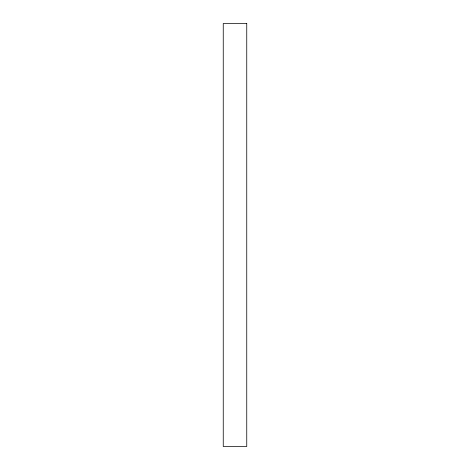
<?xml version="1.0" encoding="UTF-8"?>
<svg xmlns="http://www.w3.org/2000/svg" width="470" height="470" viewBox="0 0 470 470"><rect width="100%" height="100%" fill="white"/><g stroke="black" fill="none" stroke-linecap="round" stroke-linejoin="round"><path stroke-width="0.7" d="M246.75 23.5L223.25 23.5L223.25 446.5L246.75 446.5L246.75 23.5"/></g></svg>
